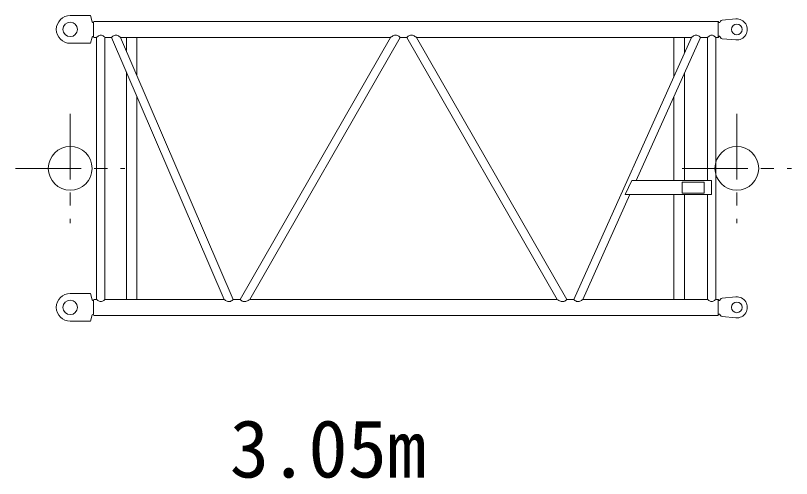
# Model space of a CAD drawing. Units: millimetres on the paper. Extents: x -420 to 420, y -297 to 297.
# Drawn here: x -192.1 to -133, y 151 to 186.2 of the extents above; entities that cross this region are included whole.
import ezdxf
from ezdxf.enums import TextEntityAlignment as Align

# ---------------------------------------------------------------- set-up
doc = ezdxf.new("R2010")
doc.units = ezdxf.units.MM
doc.linetypes.add('CHAIN1', pattern=[8, 5, -1, 1, -1])
doc.layers.add('0-0_0', color=7, linetype='Continuous', lineweight=18)
doc.styles.add('ＭＳ ゴシック', font='')
doc.styles.get('ＭＳ ゴシック').set_extended_font_data('MS Gothic')

msp = doc.modelspace()

# ---------------------------------------------------------------- linework, layer by layer
at = {"layer": '0-0_0'}
for p, q in [((-187.931, 186.212), (-186.376, 186.212)), ((-186.376, 186.212), (-186.248, 185.732)), ((-186.165, 185.68), (-186.118, 185.762)), ((-186.165, 184.627), (-186.165, 185.68)), ((-186.118, 185.762), (-138.545, 185.762)), ((-138.545, 185.762), (-138.545, 184.545)), ((-138.545, 185.762), (-138.498, 185.68)), ((-138.372, 185.776), (-138.422, 185.69)), ((-137.201, 185.95), (-138.243, 185.859)), ((-186.167, 185.67), (-186.165, 185.67)), ((-138.498, 185.673), (-138.451, 185.673)), ((-186.376, 184.095), (-186.248, 184.575)), ((-186.167, 184.637), (-186.165, 184.637)), ((-186.165, 184.627), (-186.118, 184.545)), ((-185.916, 184.545), (-186.118, 184.545)), ((-185.916, 184.545), (-185.916, 164.595)), ((-185.281, 184.545), (-184.777, 184.545)), ((-185.281, 184.545), (-185.281, 164.595)), ((-176.194, 164.595), (-184.777, 184.545)), ((-175.502, 164.595), (-184.086, 184.545)), ((-184.086, 184.545), (-163.514, 184.545)), ((-183.653, 184.545), (-183.653, 183.539)), ((-182.843, 184.545), (-182.843, 181.657)), ((-174.981, 164.595), (-163.514, 184.545)), ((-174.248, 164.595), (-162.782, 184.545)), ((-162.782, 184.545), (-162.281, 184.545)), ((-150.814, 164.595), (-162.281, 184.545)), ((-161.548, 184.545), (-140.596, 184.545)), ((-150.082, 164.595), (-161.548, 184.545)), ((-149.563, 164.595), (-140.596, 184.545)), ((-144.795, 173.654), (-139.9, 184.545)), ((-141.92, 184.545), (-141.92, 181.6)), ((-141.11, 184.545), (-141.11, 183.402)), ((-139.9, 184.545), (-139.366, 184.545)), ((-139.366, 173.654), (-139.366, 184.545)), ((-138.731, 184.545), (-138.545, 184.545)), ((-138.731, 164.595), (-138.731, 184.545)), ((-138.545, 184.545), (-138.498, 184.627)), ((-138.451, 184.633), (-138.498, 184.633)), ((-138.372, 184.531), (-138.422, 184.617)), ((-187.931, 184.095), (-186.376, 184.095)), ((-137.201, 184.357), (-138.243, 184.448)), ((-183.653, 181.933), (-183.653, 164.595)), ((-141.11, 181.854), (-141.11, 173.654)), ((-182.843, 180.05), (-182.843, 164.595)), ((-141.92, 180.051), (-141.92, 173.654)), ((-145.63, 172.57), (-145.143, 173.654)), ((-139.048, 173.654), (-145.143, 173.654)), ((-139.631, 173.529), (-139.631, 172.695)), ((-139.048, 172.57), (-139.048, 173.654)), ((-139.631, 172.695), (-141.298, 172.695)), ((-148.867, 164.595), (-145.282, 172.57)), ((-139.048, 172.57), (-145.63, 172.57)), ((-141.92, 172.57), (-141.92, 164.595)), ((-141.11, 172.57), (-141.11, 164.595)), ((-139.366, 164.595), (-139.366, 172.57)), ((-187.931, 165.045), (-186.376, 165.045)), ((-186.376, 165.045), (-186.248, 164.565)), ((-186.167, 164.504), (-186.165, 164.504)), ((-186.165, 164.514), (-186.118, 164.595)), ((-186.165, 164.514), (-186.165, 163.46)), ((-185.916, 164.595), (-186.118, 164.595)), ((-176.196, 164.595), (-185.281, 164.595)), ((-174.981, 164.595), (-175.5, 164.595)), ((-150.814, 164.595), (-174.248, 164.595)), ((-149.563, 164.595), (-150.082, 164.595)), ((-139.366, 164.595), (-148.867, 164.595)), ((-138.545, 164.595), (-138.731, 164.595)), ((-138.545, 164.595), (-138.545, 163.379)), ((-138.545, 164.595), (-138.498, 164.514)), ((-138.498, 164.507), (-138.451, 164.507)), ((-138.372, 164.61), (-138.422, 164.524)), ((-137.201, 164.784), (-138.243, 164.692)), ((-186.376, 162.929), (-186.248, 163.409)), ((-186.167, 163.47), (-186.165, 163.47)), ((-186.165, 163.46), (-186.118, 163.379)), ((-138.545, 163.379), (-186.118, 163.379)), ((-138.545, 163.379), (-138.498, 163.46)), ((-138.451, 163.467), (-138.498, 163.467)), ((-138.372, 163.364), (-138.422, 163.45)), ((-137.201, 163.19), (-138.243, 163.282)), ((-187.931, 162.929), (-186.376, 162.929))]:
    msp.add_line(p, q, dxfattribs=at)
at = {"layer": '0-0_0', "linetype": 'CHAIN1'}
for p, q in [((-187.931, 178.737), (-187.931, 170.404)), ((-137.131, 178.737), (-137.131, 170.404)), ((-192.098, 174.57), (-183.765, 174.57)), ((-141.298, 174.57), (-132.965, 174.57))]:
    msp.add_line(p, q, dxfattribs=at)
at = {"layer": '0-0_0'}
msp.add_lwpolyline([(-139.631, 173.529), (-141.298, 173.529), (-141.298, 172.695)], dxfattribs=at)
for centre, radius in [((-187.931, 185.153), 0.55), ((-137.131, 185.153), 0.408), ((-187.931, 174.57), 1.667), ((-137.131, 174.57), 1.667), ((-187.931, 163.987), 0.55), ((-137.131, 163.987), 0.408)]:
    msp.add_circle(centre, radius, dxfattribs=at)
for centre, radius, start, end in [((-187.931, 185.153), 1.058, 90.00381, 269.99935), ((-186.167, 185.753), 0.0833, 194.99619, 270), ((-138.451, 185.707), 0.0333, 269.99734, 329.99866), ((-138.228, 185.693), 0.167, 95.02924, 150.00008), ((-137.131, 185.153), 0.8, 264.97283, 95.02717), ((-186.167, 184.553), 0.0833, 90, 165.00381), ((-185.472, 184.143), 0.599, 114.20794, 137.78714), ((-185.598, 184.425), 0.29, 65.64808, 114.35197), ((-185.724, 184.143), 0.599, 42.21292, 65.79202), ((-184.349, 184.178), 0.563, 112.46807, 139.35417), ((-184.45, 184.365), 0.353, 66.08088, 108.98661), ((-184.58, 184.021), 0.72, 46.6619, 67.69831), ((-163.004, 183.964), 0.774, 110.81335, 131.2949), ((-163.125, 184.312), 0.406, 73.22175, 112.29453), ((-163.212, 184.16), 0.577, 41.82723, 69.26725), ((-161.851, 184.16), 0.577, 110.73368, 138.1725), ((-161.938, 184.312), 0.406, 67.70614, 106.7794), ((-162.059, 183.964), 0.774, 48.70504, 69.18729), ((-140.105, 184.013), 0.724, 111.74716, 132.7063), ((-140.229, 184.351), 0.364, 71.57208, 113.27115), ((-140.325, 184.17), 0.567, 41.37401, 68.15321), ((-138.927, 184.14), 0.597, 113.74865, 137.27743), ((-139.048, 184.417), 0.295, 66.1425, 113.85816), ((-139.169, 184.14), 0.597, 42.72311, 66.25234), ((-138.451, 184.6), 0.0333, 29.99921, 89.9984), ((-138.228, 184.614), 0.167, 209.99992, 264.97076), ((-138.228, 184.614), 0.167, 210.00008, 264.97141), ((-187.931, 163.987), 1.058, 90.00065, 269.99619), ((-186.167, 164.587), 0.0833, 194.99619, 270), ((-185.472, 164.997), 0.599, 222.21286, 245.79206), ((-185.598, 164.716), 0.29, 245.64803, 294.35192), ((-185.724, 164.997), 0.599, 294.20798, 317.78708), ((-175.705, 165.127), 0.724, 227.2937, 248.25284), ((-175.829, 164.789), 0.364, 246.72885, 288.42792), ((-175.925, 164.97), 0.567, 291.84679, 318.62599), ((-174.551, 164.98), 0.577, 221.8275, 249.26633), ((-174.638, 164.829), 0.406, 253.22061, 292.29386), ((-174.759, 165.177), 0.774, 290.8127, 311.29496), ((-150.304, 165.177), 0.774, 228.7051, 249.18664), ((-150.425, 164.829), 0.406, 247.70547, 286.77826), ((-150.512, 164.98), 0.577, 290.73275, 318.17276), ((-149.137, 164.97), 0.567, 221.37417, 248.152), ((-149.233, 164.789), 0.364, 251.57017, 293.26927), ((-149.358, 165.127), 0.724, 291.74555, 312.70506), ((-138.927, 165), 0.597, 222.72257, 246.25135), ((-139.048, 164.723), 0.295, 246.14184, 293.8575), ((-139.169, 165), 0.597, 293.74766, 317.27689), ((-138.451, 164.54), 0.0333, 269.99734, 329.99866), ((-138.228, 164.526), 0.167, 95.02924, 150.00008), ((-137.131, 163.987), 0.8, 264.97283, 95.02717), ((-186.167, 163.387), 0.0833, 90, 165.00381), ((-138.451, 163.434), 0.0333, 29.99921, 89.9984), ((-138.228, 163.448), 0.167, 210.00008, 264.97141), ((-138.228, 163.448), 0.167, 209.99992, 264.97076)]:
    msp.add_arc(centre, radius, start, end, dxfattribs=at)

# ---------------------------------------------------------------- texts
at = {"layer": '0-0_0', "style": 'ＭＳ ゴシック'}
msp.add_text('3.05m', height=4.399, dxfattribs=at).set_placement((-175.769, 149.708), align=Align.BOTTOM_LEFT)

doc.saveas('drawing.dxf')
